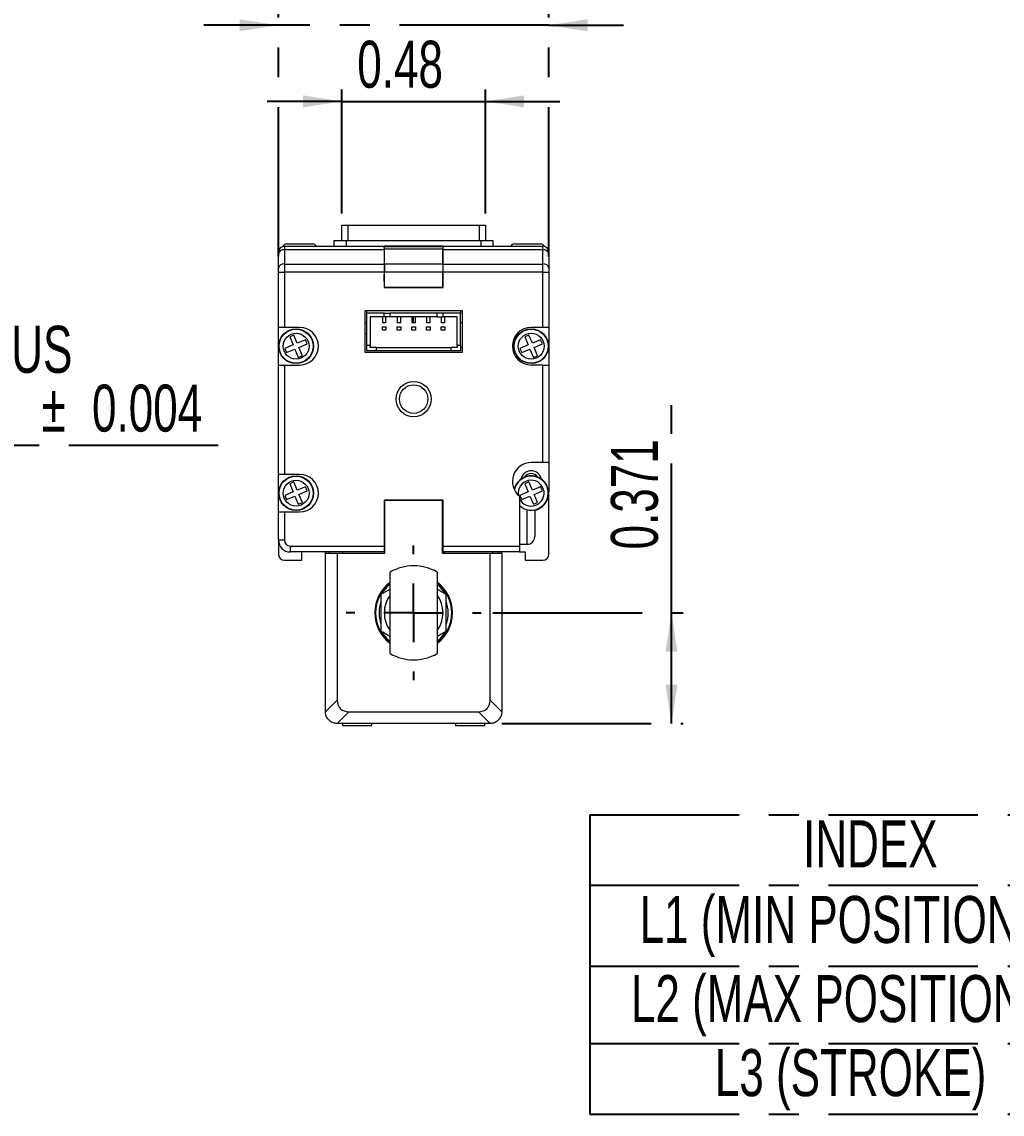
# Model space of a CAD drawing. Header units: inches. Extents: x 0.2 to 16.3, y 0.2 to 11.5.
# Drawn here: x 10.184 to 13.467, y 5.4 to 9.058 of the extents above; entities that cross this region are included whole.
import ezdxf

# ---------------------------------------------------------------- set-up
doc = ezdxf.new("R2010")
doc.units = ezdxf.units.IN
doc.header["$MEASUREMENT"] = 0
doc.linetypes.add('CENTERX2', pattern=[0.8, 0.5, -0.1, 0.1, -0.1])
doc.layers.add('CENTER_LINE', color=7, linetype='CENTERX2')
doc.styles.add('SLDTEXTSTYLE0', font='TXT', dxfattribs={"width": 0.7})
doc.dimstyles.new('SLDDIMSTYLE2', dxfattribs={"dimtxt": 0.15748, "dimasz": 0.13, "dimexe": 0, "dimexo": 0.0625, "dimgap": 0.03937, "dimtad": 1, "dimdec": 3, "dimrnd": 1e-09, "dimdsep": 46, "dimtxsty": 'SLDTEXTSTYLE0', "dimsah": 1, "dimcen": 0.09, "dimadec": 0, "dimazin": 2, "dimtfac": 1, "dimtdec": 3, "dimtmove": 0, "dimatfit": 0, "dimfxl": 1, "dimfrac": 2, "dimtolj": 1, "dimtzin": 12, "dimarcsym": 0})
doc.dimstyles.new('SLDDIMSTYLE3', dxfattribs={"dimtxt": 0.15748, "dimasz": 0.13, "dimexe": 0, "dimexo": 0.0625, "dimgap": 0.03937, "dimtad": 1, "dimdec": 3, "dimrnd": 1e-09, "dimdsep": 46, "dimtxsty": 'SLDTEXTSTYLE0', "dimsah": 1, "dimcen": 0.09, "dimadec": 0, "dimazin": 2, "dimtfac": 1, "dimtdec": 3, "dimtofl": 0, "dimtmove": 0, "dimatfit": 3, "dimfxl": 1, "dimfrac": 2, "dimtolj": 1, "dimtzin": 12, "dimarcsym": 0})
doc.dimstyles.new('SLDDIMSTYLE8', dxfattribs={"dimtxt": 0.15748, "dimasz": 0.13, "dimexe": 0, "dimexo": 0.0625, "dimgap": 0.03937, "dimtad": 0, "dimtih": 1, "dimtoh": 1, "dimdec": 3, "dimrnd": 1e-09, "dimzin": 12, "dimdsep": 46, "dimtxsty": 'SLDTEXTSTYLE0', "dimsah": 1, "dimcen": 0, "dimadec": 0, "dimazin": 3, "dimtfac": 1, "dimtdec": 3, "dimtofl": 0, "dimtmove": 0, "dimatfit": 3, "dimfxl": 1, "dimfrac": 2, "dimtolj": 1, "dimtzin": 12, "dimarcsym": 0})

# ---------------------------------------------------------------- blocks, each defined once
blk = doc.blocks.new('SW_TABLEANNOTATION_0')
at = {"layer": 'CENTER_LINE', "color": 0}
for p, q in [((0, 0), (0, -0.2362)), ((0, 0), (1.9637, 0)), ((0, -0.2362), (0, -0.5067)), ((0, -0.2362), (1.9637, -0.2362)), ((0, -0.5067), (0, -0.7663)), ((0, -0.5067), (1.9637, -0.5067)), ((0, -0.7663), (0, -1.0025)), ((0, -0.7663), (1.9637, -0.7663)), ((0, -1.0025), (1.9637, -1.0025))]:
    blk.add_line(p, q, dxfattribs=at)
at = {"layer": 'CENTER_LINE', "color": 0, "char_height": 0.15748, "attachment_point": 1, "style": 'SLDTEXTSTYLE0'}
for s, insert in [('INDEX', (0.7147, -0.0185)), ('L1 (MIN POSITION)', (0.167, -0.2719)), ('L2 (MAX POSITION)', (0.138, -0.5369)), ('L3 (STROKE)', (0.4191, -0.7848))]:
    blk.add_mtext(s, dxfattribs=dict(at, insert=insert))
blk = doc.blocks.new('_D_14')
at = {"layer": 'CENTER_LINE'}
for p, q in [((11.2557, 8.4171), (11.2557, 8.8315)), ((11.736, 8.4171), (11.736, 8.8315)), ((11.2557, 8.7921), (11.0057, 8.7921)), ((11.2557, 8.7921), (11.736, 8.7921)), ((11.736, 8.7921), (11.986, 8.7921))]:
    blk.add_line(p, q, dxfattribs=at)
for points in [[(11.2557, 8.7921), (11.1257, 8.8121), (11.1257, 8.7721)], [(11.736, 8.7921), (11.866, 8.7721), (11.866, 8.8121)]]:
    blk.add_solid(points, dxfattribs=at)
at = {"layer": 'CENTER_LINE', "insert": (11.3071, 8.9952), "char_height": 0.15748, "attachment_point": 1, "style": 'SLDTEXTSTYLE0'}
blk.add_mtext('0.48', dxfattribs=at)
blk = doc.blocks.new('_D_15')
at = {"layer": 'CENTER_LINE'}
for p, q in [((11.0431, 8.273), (11.0431, 9.0864)), ((11.9486, 8.273), (11.9486, 9.0864)), ((11.0431, 9.047), (10.7931, 9.047)), ((11.9486, 9.047), (11.0431, 9.047)), ((11.9486, 9.047), (12.1986, 9.047))]:
    blk.add_line(p, q, dxfattribs=at)
for points in [[(11.0431, 9.047), (10.9131, 9.067), (10.9131, 9.027)], [(11.9486, 9.047), (12.0786, 9.027), (12.0786, 9.067)]]:
    blk.add_solid(points, dxfattribs=at)
at = {"layer": 'CENTER_LINE', "insert": (11.2544, 9.25), "char_height": 0.15748, "attachment_point": 1, "style": 'SLDTEXTSTYLE0'}
blk.add_mtext('0.906', dxfattribs=at)
blk = doc.blocks.new('_D_16')
at = {"layer": 'CENTER_LINE'}
for p, q in [((12.3595, 7.0793), (12.3595, 7.7745)), ((11.7612, 7.0793), (12.3989, 7.0793)), ((12.3595, 6.7084), (12.3595, 7.0793)), ((11.7911, 6.7084), (12.3989, 6.7084))]:
    blk.add_line(p, q, dxfattribs=at)
for points in [[(12.3595, 7.0793), (12.3395, 6.9493), (12.3795, 6.9493)], [(12.3595, 6.7084), (12.3795, 6.8384), (12.3395, 6.8384)]]:
    blk.add_solid(points, dxfattribs=at)
at = {"layer": 'CENTER_LINE', "insert": (12.1565, 7.2915), "char_height": 0.15748, "attachment_point": 1, "rotation": 90, "style": 'SLDTEXTSTYLE0'}
blk.add_mtext('0.371', dxfattribs=at)
blk = doc.blocks.new('SW_CENTERMARKSYMBOL_2')
at = {"layer": 'CENTER_LINE', "color": 0}
for p, q in [((0, 0.1969), (0, 0.226)), ((0, 0), (0, 0.0984)), ((-0.1969, 0), (-0.226, 0)), ((0, 0), (-0.0984, 0)), ((0, 0), (0, -0.0984)), ((0, 0), (0.0984, 0)), ((0.1969, 0), (0.226, 0)), ((0, -0.1969), (0, -0.226))]:
    blk.add_line(p, q, dxfattribs=at)
blk = doc.blocks.new('_D_29')
at = {"layer": 'CENTER_LINE'}
for p, q in [((8.6316, 7.2314), (8.7413, 7.6408)), ((8.7413, 7.6408), (10.9036, 7.6408)), ((8.5908, 7.0793), (8.6316, 7.2314))]:
    blk.add_line(p, q, dxfattribs=at)
blk.add_solid([(8.6316, 7.2314), (8.6846, 7.3518), (8.6459, 7.3622)], dxfattribs=at)
at = {"layer": 'CENTER_LINE', "char_height": 0.15748, "attachment_point": 1, "style": 'SLDTEXTSTYLE0'}
for s, insert in [('ROD END TIP SUS', (9.0588, 8.0406)), ('SPHERE R0.157', (8.8038, 7.8438)), ('0.004', (10.4187, 7.8438)), ('%%p', (10.2496, 7.8438))]:
    blk.add_mtext(s, dxfattribs=dict(at, insert=insert))

msp = doc.modelspace()

# ---------------------------------------------------------------- linework, layer by layer
at = {"color": 7, "linetype": 'Continuous', "lineweight": 18}
for p, q in [((11.2557, 8.3266), (11.2557, 8.3777)), ((11.2557, 8.3777), (11.2754, 8.3777)), ((11.2754, 8.3777), (11.7163, 8.3777)), ((11.7163, 8.3777), (11.736, 8.3777)), ((11.736, 8.3777), (11.736, 8.3266)), ((11.0628, 8.3069), (11.0628, 8.2953)), ((11.0628, 8.3069), (11.3974, 8.3069)), ((11.0706, 8.3147), (11.0777, 8.3147)), ((11.0777, 8.3147), (11.1573, 8.3147)), ((11.2301, 8.3069), (11.2301, 8.3266)), ((11.2301, 8.3266), (11.2695, 8.3266)), ((11.2695, 8.3266), (11.2695, 8.3069)), ((11.2695, 8.3266), (11.7222, 8.3266)), ((11.5943, 8.3069), (11.3974, 8.3069)), ((11.3983, 8.3069), (11.3974, 8.3051)), ((11.3974, 8.3069), (11.3974, 8.2953)), ((11.3974, 8.3051), (11.3976, 8.3048)), ((11.5941, 8.3048), (11.3976, 8.3048)), ((11.3983, 8.3069), (11.5934, 8.3069)), ((11.5934, 8.3069), (11.5943, 8.3051)), ((11.5943, 8.3051), (11.5941, 8.3048)), ((11.5943, 8.3069), (11.9289, 8.3069)), ((11.5943, 8.2953), (11.5943, 8.3069)), ((11.7222, 8.3069), (11.7222, 8.3266)), ((11.7222, 8.3266), (11.7616, 8.3266)), ((11.7616, 8.3266), (11.7616, 8.3069)), ((11.8344, 8.3147), (11.8415, 8.3147)), ((11.8415, 8.3147), (11.9211, 8.3147)), ((11.9289, 8.2953), (11.9289, 8.3069)), ((11.0431, 8.2814), (11.0431, 8.2872)), ((11.0431, 8.2336), (11.0431, 8.2814)), ((11.0628, 8.2953), (11.0628, 8.2475)), ((11.3974, 8.2953), (11.0628, 8.2953)), ((11.3974, 8.2953), (11.3974, 8.2475)), ((11.3982, 8.2475), (11.3978, 8.2968)), ((11.594, 8.2968), (11.3978, 8.2968)), ((11.5935, 8.2475), (11.594, 8.2968)), ((11.9289, 8.2953), (11.5943, 8.2953)), ((11.5943, 8.2475), (11.5943, 8.2953)), ((11.9289, 8.2475), (11.9289, 8.2953)), ((11.9486, 8.2872), (11.9486, 8.2814)), ((11.9486, 8.2814), (11.9486, 8.2336)), ((11.0431, 8.2197), (11.0431, 8.2336)), ((11.0628, 8.2475), (11.0628, 8.2197)), ((11.0628, 8.2475), (11.3974, 8.2475)), ((11.3974, 8.2475), (11.3974, 8.2197)), ((11.5935, 8.2475), (11.3982, 8.2475)), ((11.5943, 8.2475), (11.9289, 8.2475)), ((11.5943, 8.2197), (11.5943, 8.2475)), ((11.9289, 8.2197), (11.9289, 8.2475)), ((11.9486, 8.2336), (11.9486, 8.2197)), ((11.0431, 8.0352), (11.0431, 8.2197)), ((11.0431, 8.2197), (11.0628, 8.2197)), ((11.0628, 8.2197), (11.0628, 8.0352)), ((11.3974, 8.2197), (11.0628, 8.2197)), ((11.3974, 8.2197), (11.3974, 8.1691)), ((11.3976, 8.1888), (11.3974, 8.2121)), ((11.5934, 8.2197), (11.3983, 8.2197)), ((11.3983, 8.1691), (11.3983, 8.2197)), ((11.5934, 8.1691), (11.5934, 8.2197)), ((11.5941, 8.1888), (11.5943, 8.2121)), ((11.5943, 8.1691), (11.5943, 8.2197)), ((11.9289, 8.2197), (11.5943, 8.2197)), ((11.9289, 8.2197), (11.9486, 8.2197)), ((11.9289, 8.0352), (11.9289, 8.2197)), ((11.9486, 8.2197), (11.9486, 8.0352)), ((11.3978, 8.1888), (11.3974, 8.1888)), ((11.3974, 8.1691), (11.5943, 8.1691)), ((11.3978, 8.1691), (11.3978, 8.1888)), ((11.5934, 8.1691), (11.3983, 8.1691)), ((11.5939, 8.1691), (11.5939, 8.1888)), ((11.5939, 8.1888), (11.5943, 8.1888)), ((11.6592, 8.0903), (11.3325, 8.0903)), ((11.3325, 8.0903), (11.3325, 7.9525)), ((11.3384, 8.0903), (11.3384, 8.0825)), ((11.6533, 8.0903), (11.6533, 8.0825)), ((11.6592, 7.9525), (11.6592, 8.0903)), ((11.3384, 8.051), (11.3325, 8.051)), ((11.3384, 8.0825), (11.3384, 7.9742)), ((11.3974, 8.0825), (11.3384, 8.0825)), ((11.3502, 8.0707), (11.3502, 7.9742)), ((11.3974, 8.0707), (11.3502, 8.0707)), ((11.3915, 8.0707), (11.3915, 8.051)), ((11.4033, 8.051), (11.3915, 8.051)), ((11.3974, 8.0707), (11.3974, 8.0825)), ((11.3974, 8.0825), (11.4171, 8.0825)), ((11.4171, 8.0707), (11.3974, 8.0707)), ((11.4033, 8.051), (11.4033, 8.0707)), ((11.4171, 8.0707), (11.4171, 8.0825)), ((11.5746, 8.0825), (11.4171, 8.0825)), ((11.5746, 8.0707), (11.4171, 8.0707)), ((11.4407, 8.0707), (11.4407, 8.051)), ((11.4525, 8.051), (11.4407, 8.051)), ((11.4525, 8.051), (11.4525, 8.0707)), ((11.49, 8.0707), (11.49, 8.051)), ((11.5018, 8.051), (11.49, 8.051)), ((11.5018, 8.051), (11.5018, 8.0707)), ((11.5392, 8.0707), (11.5392, 8.051)), ((11.551, 8.051), (11.5392, 8.051)), ((11.551, 8.051), (11.551, 8.0707)), ((11.5746, 8.0707), (11.5746, 8.0825)), ((11.5943, 8.0825), (11.5746, 8.0825)), ((11.5746, 8.0707), (11.5943, 8.0707)), ((11.5884, 8.0707), (11.5884, 8.051)), ((11.6002, 8.051), (11.5884, 8.051)), ((11.5943, 8.0707), (11.5943, 8.0825)), ((11.6533, 8.0825), (11.5943, 8.0825)), ((11.6415, 8.0707), (11.5943, 8.0707)), ((11.6002, 8.051), (11.6002, 8.0707)), ((11.6415, 7.9742), (11.6415, 8.0707)), ((11.6533, 7.9742), (11.6533, 8.0825)), ((11.6592, 8.051), (11.6533, 8.051)), ((11.0628, 8.0352), (11.0431, 8.0352)), ((11.0431, 7.9092), (11.0431, 8.0352)), ((11.114, 8.0352), (11.0628, 8.0352)), ((11.3915, 8.0254), (11.3915, 8.0372)), ((11.3915, 8.0372), (11.4033, 8.0372)), ((11.4033, 8.0254), (11.3915, 8.0254)), ((11.4033, 8.0372), (11.4033, 8.0254)), ((11.4407, 8.0254), (11.4407, 8.0372)), ((11.4407, 8.0372), (11.4525, 8.0372)), ((11.4525, 8.0254), (11.4407, 8.0254)), ((11.4525, 8.0372), (11.4525, 8.0254)), ((11.49, 8.0254), (11.49, 8.0372)), ((11.49, 8.0372), (11.5018, 8.0372)), ((11.5018, 8.0254), (11.49, 8.0254)), ((11.5018, 8.0372), (11.5018, 8.0254)), ((11.5392, 8.0254), (11.5392, 8.0372)), ((11.5392, 8.0372), (11.551, 8.0372)), ((11.551, 8.0254), (11.5392, 8.0254)), ((11.551, 8.0372), (11.551, 8.0254)), ((11.5884, 8.0254), (11.5884, 8.0372)), ((11.5884, 8.0372), (11.6002, 8.0372)), ((11.6002, 8.0254), (11.5884, 8.0254)), ((11.6002, 8.0372), (11.6002, 8.0254)), ((11.9289, 8.0352), (11.8896, 8.0352)), ((11.9486, 8.0352), (11.9289, 8.0352)), ((11.9486, 8.0352), (11.9486, 7.9092)), ((11.0924, 7.9763), (11.0647, 7.9648)), ((11.0947, 8.0096), (11.0809, 8.0039)), ((11.0809, 8.0039), (11.0924, 7.9763)), ((11.1062, 7.982), (11.0947, 8.0096)), ((11.1338, 7.9935), (11.1062, 7.982)), ((11.1119, 7.9682), (11.1396, 7.9796)), ((11.1396, 7.9796), (11.1338, 7.9935)), ((11.8798, 7.9763), (11.8521, 7.9648)), ((11.8821, 8.0096), (11.8683, 8.0039)), ((11.8683, 8.0039), (11.8798, 7.9763)), ((11.8936, 7.982), (11.8821, 8.0096)), ((11.9212, 7.9935), (11.8936, 7.982)), ((11.8993, 7.9682), (11.927, 7.9796)), ((11.927, 7.9796), (11.9212, 7.9935)), ((11.0647, 7.9648), (11.0705, 7.951)), ((11.0705, 7.951), (11.0981, 7.9625)), ((11.0981, 7.9625), (11.1096, 7.9348)), ((11.1096, 7.9348), (11.1234, 7.9405)), ((11.1234, 7.9405), (11.1119, 7.9682)), ((11.3325, 7.9525), (11.6592, 7.9525)), ((11.3502, 7.9742), (11.3384, 7.9742)), ((11.3384, 7.9742), (11.3384, 7.9565)), ((11.3699, 7.9565), (11.3384, 7.9565)), ((11.3502, 7.9683), (11.3502, 7.9742)), ((11.3699, 7.9683), (11.3502, 7.9683)), ((11.3699, 7.9683), (11.3699, 7.9565)), ((11.3699, 7.9683), (11.6218, 7.9683)), ((11.6218, 7.9565), (11.3699, 7.9565)), ((11.6415, 7.9683), (11.6218, 7.9683)), ((11.6218, 7.9565), (11.6218, 7.9683)), ((11.6533, 7.9565), (11.6218, 7.9565)), ((11.6533, 7.9742), (11.6415, 7.9742)), ((11.6415, 7.9742), (11.6415, 7.9683)), ((11.6533, 7.9742), (11.6533, 7.9565)), ((11.6533, 7.9702), (11.6592, 7.9658)), ((11.8521, 7.9648), (11.8579, 7.951)), ((11.8579, 7.951), (11.8855, 7.9625)), ((11.8855, 7.9625), (11.897, 7.9348)), ((11.897, 7.9348), (11.9108, 7.9405)), ((11.9108, 7.9405), (11.8993, 7.9682)), ((11.0431, 7.5431), (11.0431, 7.9092)), ((11.0431, 7.9092), (11.0628, 7.9092)), ((11.0628, 7.9092), (11.0628, 7.5431)), ((11.0628, 7.9092), (11.114, 7.9092)), ((11.9289, 7.9092), (11.8896, 7.9092)), ((11.9289, 7.5825), (11.9289, 7.9092)), ((11.9289, 7.9092), (11.9486, 7.9092)), ((11.9486, 7.9092), (11.9486, 7.5825)), ((11.9289, 7.5825), (11.8896, 7.5825)), ((11.9486, 7.5825), (11.9289, 7.5825)), ((11.9486, 7.5825), (11.9486, 7.484)), ((11.0628, 7.5431), (11.0431, 7.5431)), ((11.0431, 7.4171), (11.0431, 7.5431)), ((11.114, 7.5431), (11.0628, 7.5431)), ((11.0947, 7.5175), (11.0809, 7.5118)), ((11.0809, 7.5118), (11.0924, 7.4841)), ((11.1062, 7.4899), (11.0947, 7.5175)), ((11.1338, 7.5013), (11.1062, 7.4899)), ((11.1396, 7.4875), (11.1338, 7.5013)), ((11.8821, 7.5175), (11.8683, 7.5118)), ((11.8683, 7.5118), (11.8798, 7.4841)), ((11.8936, 7.4899), (11.8821, 7.5175)), ((11.9212, 7.5013), (11.8936, 7.4899)), ((11.927, 7.4875), (11.9212, 7.5013)), ((11.0924, 7.4841), (11.0647, 7.4727)), ((11.0647, 7.4727), (11.0705, 7.4589)), ((11.0705, 7.4589), (11.0981, 7.4703)), ((11.0981, 7.4703), (11.1096, 7.4427)), ((11.1119, 7.4761), (11.1396, 7.4875)), ((11.1234, 7.4484), (11.1119, 7.4761)), ((11.8502, 7.4703), (11.8502, 7.3029)), ((11.8798, 7.4841), (11.8521, 7.4727)), ((11.8521, 7.4727), (11.8579, 7.4589)), ((11.8579, 7.4589), (11.8855, 7.4703)), ((11.8855, 7.4703), (11.897, 7.4427)), ((11.8993, 7.4761), (11.927, 7.4875)), ((11.9108, 7.4484), (11.8993, 7.4761)), ((11.9486, 7.2754), (11.9486, 7.484)), ((11.1096, 7.4427), (11.1234, 7.4484)), ((11.5943, 7.4565), (11.3974, 7.4565)), ((11.3974, 7.4565), (11.3974, 7.3029)), ((11.3994, 7.2793), (11.3994, 7.4565)), ((11.3994, 7.4565), (11.5923, 7.4565)), ((11.5923, 7.2793), (11.5923, 7.4565)), ((11.5943, 7.3029), (11.5943, 7.4565)), ((11.897, 7.4427), (11.9108, 7.4484)), ((11.0431, 7.3226), (11.0431, 7.4171)), ((11.0431, 7.4171), (11.0628, 7.4171)), ((11.0628, 7.4171), (11.0628, 7.3226)), ((11.0628, 7.4171), (11.114, 7.4171)), ((11.3994, 7.4171), (11.3974, 7.4171)), ((11.5943, 7.4171), (11.5923, 7.4171)), ((11.9014, 7.421), (11.9013, 7.4229)), ((11.9014, 7.421), (11.9014, 7.3777)), ((11.9014, 7.3777), (11.9014, 7.3344)), ((11.0628, 7.3226), (11.0431, 7.3226)), ((11.0431, 7.3226), (11.0431, 7.2754)), ((11.3974, 7.3384), (11.3994, 7.3384)), ((11.5923, 7.3384), (11.5943, 7.3384)), ((11.0825, 7.3029), (11.3974, 7.3029)), ((11.0825, 7.3029), (11.0825, 7.2833)), ((11.3974, 7.2833), (11.0825, 7.2833)), ((11.1218, 7.2557), (11.1218, 7.2833)), ((11.2008, 7.2793), (11.2008, 7.2833)), ((11.2014, 7.2793), (11.2014, 7.2833)), ((11.213, 7.2793), (11.213, 7.2833)), ((11.2577, 7.2833), (11.2577, 7.2793)), ((11.3974, 7.3029), (11.3974, 7.2833)), ((11.3994, 7.2964), (11.3974, 7.2974)), ((11.6025, 7.2833), (11.5912, 7.2793)), ((11.5943, 7.2833), (11.5923, 7.2833)), ((11.5943, 7.3029), (11.8502, 7.3029)), ((11.5943, 7.2833), (11.5943, 7.3029)), ((11.8502, 7.2833), (11.5943, 7.2833)), ((11.7596, 7.2833), (11.7596, 7.2793)), ((11.7787, 7.2833), (11.7787, 7.2793)), ((11.7904, 7.2793), (11.7904, 7.2833)), ((11.7908, 7.2793), (11.7908, 7.2833)), ((11.8502, 7.3088), (11.8758, 7.3088)), ((11.8502, 7.3029), (11.8502, 7.2833)), ((11.8502, 7.2833), (11.8699, 7.2833)), ((11.8699, 7.2833), (11.8699, 7.2557)), ((11.0628, 7.2557), (11.1218, 7.2557)), ((11.2006, 6.7478), (11.2006, 7.2793)), ((11.2006, 7.2793), (11.24, 7.2793)), ((11.24, 7.2793), (11.24, 6.7868)), ((11.24, 7.2793), (11.3994, 7.2793)), ((11.5923, 7.2793), (11.7518, 7.2793)), ((11.7518, 6.7868), (11.7518, 7.2793)), ((11.7518, 7.2793), (11.7911, 7.2793)), ((11.7911, 7.2793), (11.7911, 6.7478)), ((11.8699, 7.2557), (11.9289, 7.2557)), ((11.4171, 6.9429), (11.4171, 7.2157)), ((11.5746, 7.2157), (11.5746, 7.0793)), ((11.3876, 7.1418), (11.4179, 7.1593)), ((11.3933, 7.1451), (11.3933, 7.1493)), ((11.598, 7.1493), (11.598, 7.1454)), ((11.5746, 7.0793), (11.5746, 6.9429)), ((11.3736, 7.0352), (11.3762, 7.0352)), ((11.6156, 7.0352), (11.6181, 7.0352)), ((11.3933, 7.0093), (11.3933, 7.0135)), ((11.6041, 7.0168), (11.5746, 6.9997)), ((11.598, 7.0133), (11.598, 7.0093)), ((11.2006, 6.7474), (11.24, 6.7868)), ((11.7518, 6.7868), (11.7911, 6.7474)), ((11.2789, 6.7478), (11.2396, 6.7084)), ((11.2789, 6.7478), (11.7128, 6.7478)), ((11.7522, 6.7084), (11.7128, 6.7478)), ((11.7518, 6.7084), (11.24, 6.7084)), ((11.2577, 6.7084), (11.2577, 6.7025)), ((11.2577, 6.7025), (11.3069, 6.7025)), ((11.3069, 6.7025), (11.3561, 6.7025)), ((11.3561, 6.7025), (11.3561, 6.7084)), ((11.6356, 6.7084), (11.6356, 6.7025)), ((11.6356, 6.7025), (11.6848, 6.7025)), ((11.6848, 6.7025), (11.734, 6.7025)), ((11.734, 6.7025), (11.734, 6.7084))]:
    msp.add_line(p, q, dxfattribs=at)
at = {"color": 8, "linetype": 'Continuous', "lineweight": 18}
for p, q in [((11.2754, 8.3777), (11.2754, 8.3266)), ((11.7163, 8.3266), (11.7163, 8.3777)), ((11.4959, 8.051), (11.4959, 8.0707)), ((11.8758, 7.3777), (11.8758, 7.4247)), ((11.8758, 7.3088), (11.8758, 7.3777))]:
    msp.add_line(p, q, dxfattribs=at)
at = {"color": 7, "linetype": 'Continuous', "lineweight": 18, "flags": 128}
for points in [[(11.3325, 8.0135), (11.3354, 8.0146), (11.3384, 8.0156)], [(11.9479, 7.4788), (11.9482, 7.4802), (11.9486, 7.484)]]:
    msp.add_lwpolyline(points, dxfattribs=at)
at = {"color": 7, "linetype": 'Continuous', "lineweight": 18}
for centre, radius in [((11.1022, 7.9722), 0.0584), ((11.1022, 7.9722), 0.0571), ((11.1022, 7.9722), 0.0433), ((11.8896, 7.9722), 0.0584), ((11.8896, 7.9722), 0.0571), ((11.8896, 7.9722), 0.0433), ((11.4959, 7.7951), 0.0591), ((11.4959, 7.7951), 0.0477), ((11.1022, 7.4801), 0.0584), ((11.1022, 7.4801), 0.0571), ((11.1022, 7.4801), 0.0433)]:
    msp.add_circle(centre, radius, dxfattribs=at)
for centre, radius, start, end in [((11.0628, 8.2872), 0.0197, 90, 180), ((11.0706, 8.301), 0.0138, 90, 157.4076), ((11.1573, 8.301), 0.0138, 25.3769, 90), ((11.8344, 8.301), 0.0138, 90, 154.6231), ((11.9211, 8.301), 0.0138, 22.5924, 90), ((11.9289, 8.2872), 0.0197, 0, 90), ((11.0603, 8.2779), 0.0176, 81.9505, 168.5782), ((11.9314, 8.2779), 0.0176, 11.4218, 98.0495), ((11.0603, 8.2301), 0.0176, 81.9505, 168.5782), ((11.9314, 8.2301), 0.0176, 11.4218, 98.0495), ((11.114, 7.9722), 0.063, 270, 90), ((11.8896, 7.9722), 0.063, 90, 270), ((11.8896, 7.5195), 0.063, 90, 231.3178), ((11.114, 7.4801), 0.063, 270, 90), ((11.8896, 7.4801), 0.0584, 22.5227, 167.5778), ((11.8896, 7.5195), 0.0354, 12.442, 167.558), ((11.8896, 7.5195), 0.0266, 33.3512, 146.6488), ((11.8896, 7.4801), 0.0584, 277.7757, 22.5227), ((11.0825, 7.3226), 0.0394, 180, 270), ((11.0825, 7.3226), 0.0197, 180, 270), ((11.8758, 7.3344), 0.0256, 270, 0), ((11.0628, 7.2754), 0.0197, 180, 270), ((11.9289, 7.2754), 0.0197, 270, 0), ((11.4959, 7.0793), 0.1575, 60, 120), ((11.4959, 7.0793), 0.1299, 127.3052, 232.6948), ((11.4959, 7.0793), 0.1276, 128.1181, 231.8819), ((11.4956, 7.0793), 0.124, 129.2726, 145.6287), ((11.4959, 7.0793), 0.1299, 307.3052, 52.6948), ((11.4959, 7.0793), 0.1276, 308.1181, 51.8819), ((11.4956, 7.0793), 0.124, 34.3713, 50.4441), ((11.4959, 7.0793), 0.0984, 143.1301, 180), ((11.4959, 7.0793), 0.0984, 323.1301, 36.8699), ((11.4959, 7.0793), 0.1157, 160.9386, 198.9304), ((11.4959, 7.0793), 0.1157, 340.4612, 20.1607), ((11.4959, 7.0793), 0.0984, 180, 216.8699), ((11.4956, 7.0793), 0.124, 214.3713, 230.7274), ((11.4956, 7.0793), 0.124, 309.5559, 325.6287), ((11.4959, 7.0793), 0.1575, 240, 300), ((11.24, 6.7478), 0.0394, 180, 180.573), ((11.7518, 6.7478), 0.0394, 359.427, 0), ((11.24, 6.7478), 0.0394, 269.427, 270), ((11.7518, 6.7478), 0.0394, 270, 270.573)]:
    msp.add_arc(centre, radius, start, end, dxfattribs=at)
at = {"color": 8, "linetype": 'Continuous', "lineweight": 18}
for radius, start, end in [(0.0571, 226.3675, 169.2582), (0.0433, 204.6817, 189.118)]:
    msp.add_arc((11.8896, 7.4801), radius, start, end, dxfattribs=at)
at = {"color": 7, "linetype": 'Continuous', "lineweight": 18}
for centre, major_axis in [((11.3179, 6.8258), (-0.0675, -0.0675)), ((11.6738, 6.8258), (0.0675, -0.0675))]:
    msp.add_ellipse(centre, major_axis=major_axis, ratio=0.57735, start_param=5.759587, end_param=6.806784, dxfattribs=at)
for points, knots in [([(11.3978, 8.2968), (11.3977, 8.2993), (11.3977, 8.3039), (11.3976, 8.3045), (11.3976, 8.3048)], [0, 0, 0, 0, 0.557681, 1, 1, 1, 1]), ([(11.5941, 8.3048), (11.5941, 8.3043), (11.594, 8.3035), (11.594, 8.2988), (11.594, 8.2968)], [0, 0, 0, 0, 0.557682, 1, 1, 1, 1]), ([(11.3982, 8.2475), (11.3982, 8.243), (11.3983, 8.2348), (11.3983, 8.2243), (11.3983, 8.2197)], [0, 0, 0, 0, 0.557568, 1, 1, 1, 1]), ([(11.5935, 8.2475), (11.5935, 8.243), (11.5934, 8.2348), (11.5934, 8.2243), (11.5934, 8.2197)], [0, 0, 0, 0, 0.557568, 1, 1, 1, 1]), ([(11.3876, 7.0168), (11.3876, 7.0221), (11.3876, 7.0453), (11.3876, 7.0872), (11.3876, 7.1235), (11.3876, 7.1418)], [0, 0, 0, 0, 0.1269715, 0.560077, 1, 1, 1, 1]), ([(11.5746, 7.1589), (11.5754, 7.1584), (11.5852, 7.1527), (11.5951, 7.1471), (11.6041, 7.1418)], [0, 0, 0, 0, 0.076233, 1, 1, 1, 1]), ([(11.6041, 7.1418), (11.6041, 7.1238), (11.6041, 7.0875), (11.6041, 7.0456), (11.6041, 7.0221), (11.6041, 7.0168)], [0, 0, 0, 0, 0.433314, 0.873028, 1, 1, 1, 1]), ([(11.4171, 6.9997), (11.4164, 7.0002), (11.4065, 7.0059), (11.3967, 7.0116), (11.3876, 7.0168)], [0, 0, 0, 0, 0.076233, 1, 1, 1, 1]), ([(11.2396, 6.7084), (11.2352, 6.7089), (11.2263, 6.7099), (11.2146, 6.7167), (11.2059, 6.7267), (11.2013, 6.7376), (11.2008, 6.7447), (11.2006, 6.7474)], [0, 0, 0, 0, 0.2167717, 0.4334534, 0.649886, 0.8645239, 1, 1, 1, 1]), ([(11.7911, 6.7474), (11.7907, 6.743), (11.7897, 6.7342), (11.7828, 6.7225), (11.7729, 6.7137), (11.762, 6.7092), (11.7549, 6.7086), (11.7522, 6.7084)], [0, 0, 0, 0, 0.216772, 0.433453, 0.649886, 0.864524, 1, 1, 1, 1])]:
    msp.add_open_spline(points, degree=3, knots=knots, dxfattribs=at)

# ---------------------------------------------------------------- block references
at = {"layer": 'CENTER_LINE'}
for name, p in [('SW_CENTERMARKSYMBOL_2', (11.4959, 7.0793)), ('SW_TABLEANNOTATION_0', (12.0856, 6.403))]:
    msp.add_blockref(name, p, dxfattribs=at)

# ---------------------------------------------------------------- dimensions: what is measured, and where the dimension line sits
for base, p1, p2, picture, middle in [((11.0431, 9.04703), (11.94861, 8.23362), (11.0431, 8.23362), '_D_15', (11.49586, 9.04703)), ((11.736, 8.7921), (11.2557, 8.3777), (11.736, 8.3777), '_D_14', (11.4959, 8.7921))]:
    dim = msp.add_linear_dim(base=base, p1=p1, p2=p2, dimstyle='SLDDIMSTYLE2', dxfattribs=at)
    dim.commit()
    dim.dimension.update_dxf_attribs({"geometry": picture, "text_midpoint": middle, "dimtype": 160})
dim = msp.add_radius_dim(center=(8.5908, 7.0793), mpoint=(8.6316, 7.2314), text='ROD END TIP SUS\\PSPHERE R0.157 %%p 0.004', dimstyle='SLDDIMSTYLE8', dxfattribs=at)
dim.commit()
dim.dimension.update_dxf_attribs({"geometry": '_D_29', "text_midpoint": (9.8537, 7.831), "dimtype": 164})
dim = msp.add_linear_dim(base=(12.3595, 7.0793), p1=(11.7518, 6.7084), p2=(11.7218, 7.0793), angle=90, dimstyle='SLDDIMSTYLE3', dxfattribs=at)
dim.commit()
dim.dimension.update_dxf_attribs({"geometry": '_D_16', "text_midpoint": (12.3595, 7.533), "dimtype": 160})

doc.saveas('drawing.dxf')
